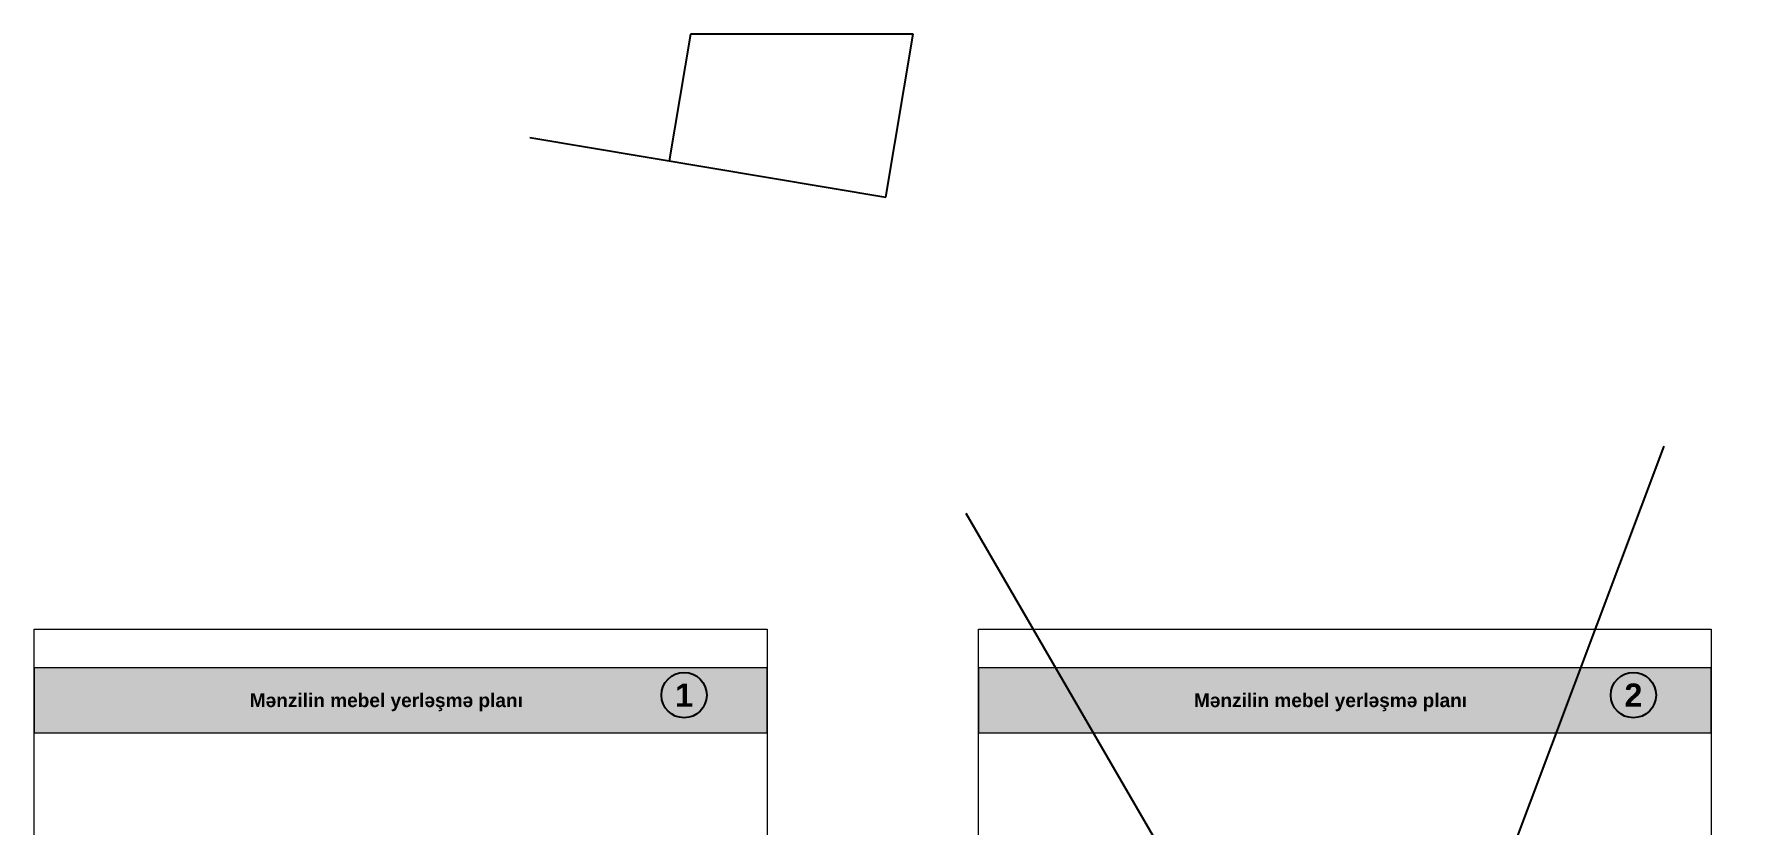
# Model space of a CAD drawing. Header units: millimetres. Extents: x 1680 to 166026, y 35966 to 91121.
# Drawn here: x 30133 to 81826, y 67309 to 91121 of the extents above; entities that cross this region are included whole.
import ezdxf

# ---------------------------------------------------------------- set-up
doc = ezdxf.new("R2010")
doc.units = ezdxf.units.MM
doc.layers.add('2D - Общий_Ном._пера__1', color=7, linetype='Continuous', lineweight=15)
doc.layers.add('2D-чертеж - Общий_Pen_No__3', color=7, linetype='Continuous', lineweight=18, true_color=0xff6600)
doc.styles.add('style2', font='arial.ttf', dxfattribs={"width": 0.85})

msp = doc.modelspace()

# ---------------------------------------------------------------- hatches: boundary and pattern name
at = {"lineweight": 5, "true_color": 0xffd999}
h = msp.add_hatch(color=41, dxfattribs=at)
h.dxf.hatch_style = 1
h.paths.add_polyline_path([(30132.7, 72030.5), (30132.7, 70073.4), (52215, 70073.4), (52215, 72030.5)])
h = msp.add_hatch(color=41, dxfattribs=at)
h.dxf.hatch_style = 1
h.paths.add_polyline_path([(58585.5, 72030.5), (58585.5, 70073.4), (80667.9, 70073.4), (80667.9, 72030.5)])

# ---------------------------------------------------------------- linework, layer by layer
for p, q in [((49904.5, 91120.9), (49264.3, 87310.9)), ((56612.8, 91120.9), (49904.5, 91120.9)), ((55788.5, 86214.8), (56612.8, 91120.9)), ((45064.4, 88016.6), (55788.5, 86214.8))]:
    msp.add_line(p, q)
at = {"ltscale": 20}
for p, q in [((79233.5, 78709.8), (63391.4, 36542.1)), ((58206.7, 76695), (81825.8, 35966.4))]:
    msp.add_line(p, q, dxfattribs=at)
at = {"color": 41, "lineweight": 5, "true_color": 0xffd999}
for points in [[(30132.7, 72030.5), (30132.7, 70073.4), (52215, 70073.4), (52215, 72030.5)], [(58585.5, 72030.5), (58585.5, 70073.4), (80667.9, 70073.4), (80667.9, 72030.5)]]:
    msp.add_lwpolyline(points, close=True, dxfattribs=at)
at = {"color": 1, "ltscale": 20}
for centre in [(49714.4, 71212.6), (78322.1, 71212.6)]:
    msp.add_circle(centre, 682.8, dxfattribs=at)
at = {"layer": '2D - Общий_Ном._пера__1', "color": 253, "linetype": 'Continuous', "lineweight": 0}
for points in [[(30132.7, 73202.2), (52215, 73202.2), (52215, 40910.2), (30132.7, 40910.2), (30132.7, 73202.2)], [(58585.5, 73202.2), (80667.9, 73202.2), (80667.9, 40910.2), (58585.5, 40910.2), (58585.5, 73202.2)]]:
    msp.add_lwpolyline(points, dxfattribs=at)

# ---------------------------------------------------------------- texts
at = {"color": 0, "lineweight": 5, "char_height": 410.9732, "attachment_point": 1, "style": 'style2'}
for insert in [(36465.6, 71261.7), (64918.5, 71261.7)]:
    msp.add_mtext_dynamic_manual_height_columns('{\\fArial|b1|i0|c204|p34;\\W1;\\C169;\\c4533798; \\fArial|b1|i0|c238|p34;Mənzilin \\fArial|b1|i0|c204|p34;mebel yer\\fArial|b1|i0|c238|p34;ləşmə\\fArial|b1|i0|c204|p34; \\fArial|b1|i0|c238|p34;planı}', width=8363.461, gutter_width=12.5, heights=[0], dxfattribs=dict(at, insert=insert))
at = {"layer": '2D-чертеж - Общий_Pen_No__3', "color": 0, "lineweight": 5, "char_height": 700, "attachment_point": 5, "style": 'style2'}
for s, insert in [('\\pxqc;{\\fArial|b1|i0|c204|p34;\\W1;\\C1;1}', (49714.4, 71212.6)), ('\\pxqc;{\\fArial|b1|i0|c204|p34;\\W1;\\C1;2}', (78322.1, 71212.6))]:
    msp.add_mtext_dynamic_manual_height_columns(s, width=230.061, gutter_width=12.5, heights=[0], dxfattribs=dict(at, insert=insert))

doc.saveas('drawing.dxf')
